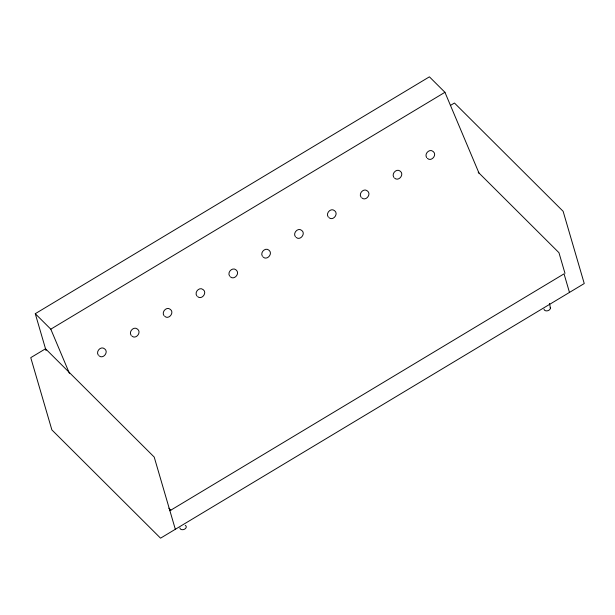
<?xml version="1.0" encoding="UTF-8"?>
<svg xmlns="http://www.w3.org/2000/svg" width="615" height="615" viewBox="0 0 615 615"><rect width="100%" height="100%" fill="white"/><g stroke="black" fill="none" stroke-linecap="round" stroke-linejoin="round"><path stroke-width="0.92" d="M46.048 350.565L35.27 313.696L429.416 76.829L444.937 92.296L479.2 173.591M35.27 313.696L50.799 329.171L444.937 92.296M450.349 105.488L454.454 103.02L563.132 211.314L584.25 283.538L160.546 538.171L51.868 429.885L30.75 357.661L45.533 348.782L154.211 457.068L175.329 529.292M169.901 510.719L564.04 273.844L569.467 292.417M427.379 158.347C431.315 162.168 437.411 154.926 433.252 151.582C429.67 148.13 423.966 153.858 426.687 157.663M394.538 178.089C398.474 181.902 404.562 174.66 400.411 171.316C396.829 167.872 391.125 173.599 393.846 177.404M361.843 197.922C365.871 201.597 371.783 194.086 367.424 190.958C363.757 187.644 358.191 193.61 361.113 197.277M328.994 217.664C333.023 221.339 338.934 213.828 334.583 210.699C330.908 207.386 325.343 213.351 328.264 217.018M296.146 237.405C300.182 241.072 306.086 233.569 301.734 230.433C298.067 227.127 292.502 233.085 295.423 236.76M263.043 256.955C266.895 260.891 273.137 253.864 269.147 250.359C265.642 246.807 259.83 252.327 262.382 256.24M230.264 276.758C234.169 280.617 240.319 273.452 236.221 270.046C232.67 266.564 226.927 272.214 229.587 276.058M197.615 296.622C201.643 300.297 207.555 292.786 203.196 289.657C199.529 286.344 193.963 292.302 196.885 295.976M164.766 316.364C168.802 320.031 174.706 312.528 170.355 309.391C166.688 306.078 161.122 312.043 164.044 315.718M131.925 336.098C135.953 339.772 141.865 332.261 137.506 329.133C133.839 325.819 128.274 331.785 131.195 335.452M99.076 355.839C103.112 359.514 109.016 352.003 104.665 348.874C100.998 345.561 95.433 351.526 98.354 355.193M478.209 172.238L558.958 252.696L564.985 273.329M168.81 508.175L170.847 510.204M50.799 329.171L69.418 373.351M549.518 303.403L550.394 307.992M550.248 307.423A3.26 2.252 -16.3 0 1 547.742 310.736A3.26 2.252 -16.3 0 1 544.021 309.107M185.261 525.371A3.26 2.252 -16.3 0 1 184.423 529.269A3.26 2.252 -16.3 0 1 179.903 527.939"/></g></svg>
